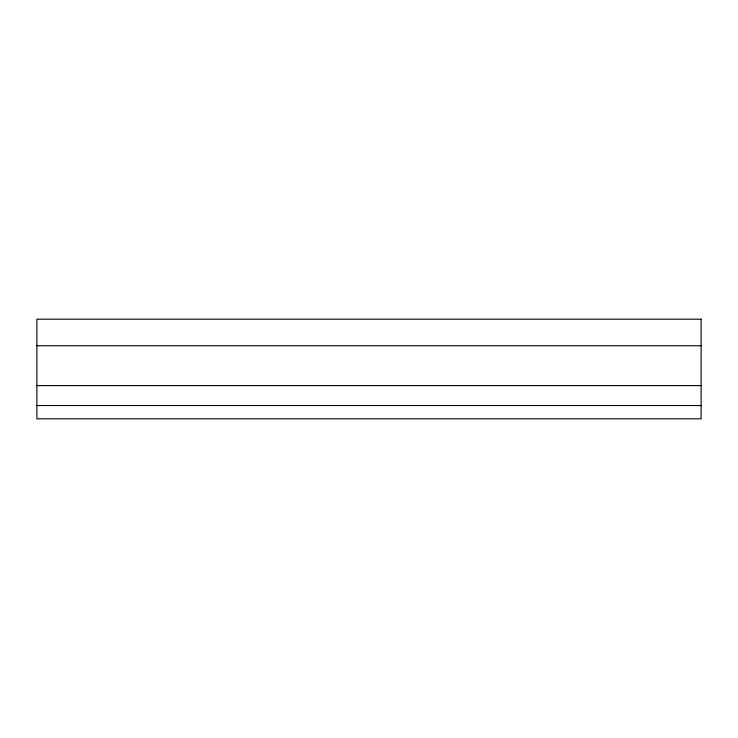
<?xml version="1.0" encoding="UTF-8"?>
<svg xmlns="http://www.w3.org/2000/svg" width="738" height="738" viewBox="0 0 738 738"><rect width="100%" height="100%" fill="white"/><g stroke="black" fill="none" stroke-linecap="round" stroke-linejoin="round"><path stroke-width="1.11" d="M36.9 345.753L701.1 345.753M36.9 385.605L701.1 385.605M36.9 405.531L701.1 405.531M701.1 319.185L36.9 319.185L36.9 418.815L701.1 418.815L701.1 319.185"/></g></svg>
